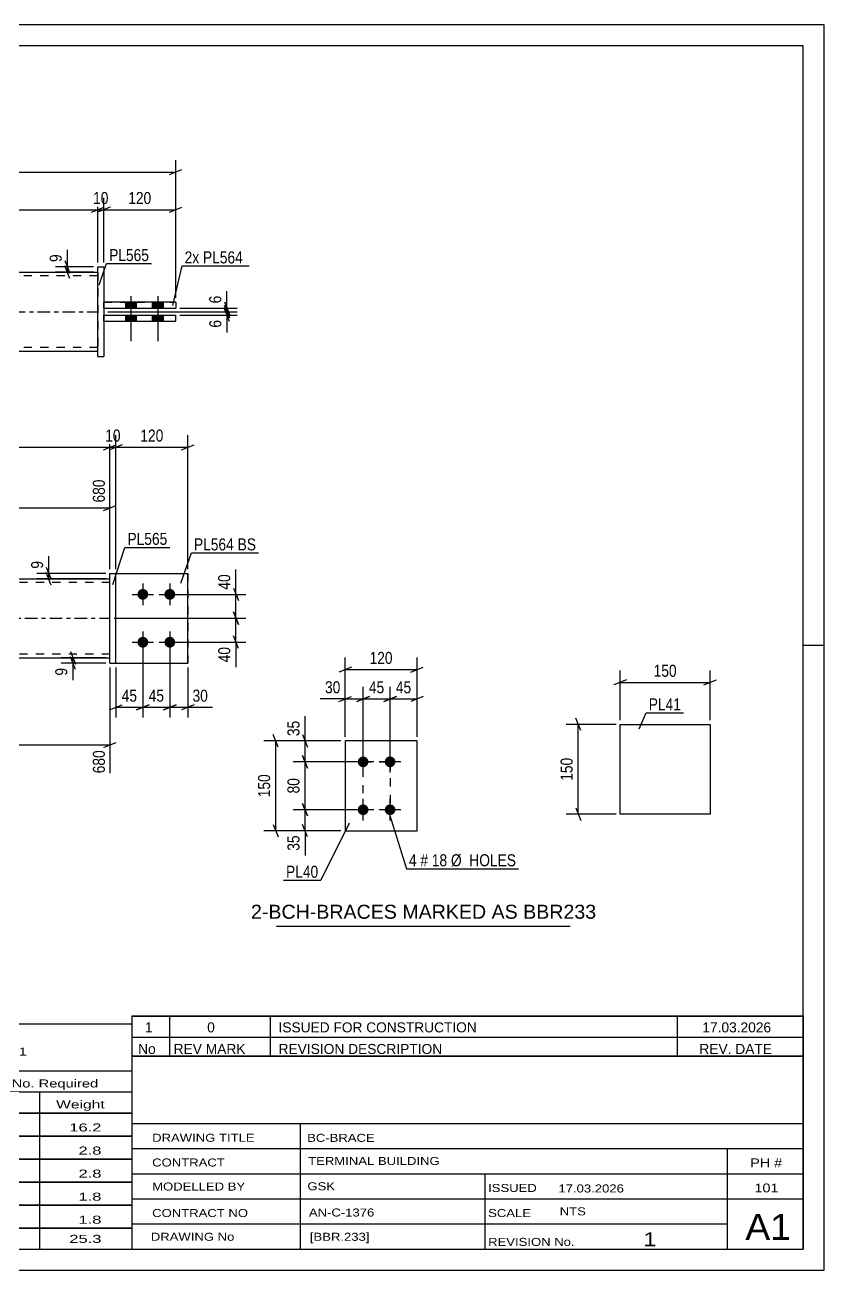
# Model space of a CAD drawing. Header units: millimetres. Extents: x 0 to 420, y 0 to 297.
# Drawn here: x 229.6 to 420, y 0 to 297 of the extents above; entities that cross this region are included whole.
import ezdxf

# ---------------------------------------------------------------- set-up
doc = ezdxf.new("R2010")
doc.units = ezdxf.units.MM
doc.linetypes.add('DXK_LINE_DOT2', pattern=[3.9198, 1.9599, -1.9599])
doc.linetypes.add('DXK_LINE_DOT3', pattern=[5.9187, 2.979, -0.9799, 0.9799, -0.9799])
doc.styles.add('Arial', font='ARIAL.TTF', dxfattribs={"height": 0.2})
doc.styles.add('Arial Narrow', font='ARIALN.TTF', dxfattribs={"height": 0.2})

# ---------------------------------------------------------------- blocks, each defined once
blk = doc.blocks.new('Unknown-585637184-1129')
at = {"color": 5, "linetype": 'Continuous'}
for p, q in [((420, 297), (0, 297)), ((420, 0), (420, 297)), ((415, 292), (5, 292)), ((415, 5), (415, 292)), ((420, 149), (415, 149)), ((5, 5), (415, 5)), ((0, 0), (420, 0))]:
    blk.add_line(p, q, dxfattribs=at)
blk = doc.blocks.new('Bolt-585637184-3512 - 3510')
at = {"linetype": 'Continuous'}
for points in [[(310.15, 119.95, -1), (310.15, 122.52, -1)], [(316.57, 119.95, -1), (316.57, 122.52, -1)], [(310.15, 108.52, -1), (310.15, 111.09, -1)], [(316.57, 108.52, -1), (316.57, 111.09, -1)]]:
    blk.add_hatch(color=1, dxfattribs=at).paths.add_polyline_path(points)
at = {"color": 1, "linetype": 'Continuous'}
for p, q in [((310.15, 118.66), (310.15, 123.81)), ((316.57, 118.66), (316.57, 123.81)), ((312.72, 121.23), (307.57, 121.23)), ((319.15, 121.23), (314, 121.23)), ((310.15, 107.23), (310.15, 112.38)), ((316.57, 107.23), (316.57, 112.38)), ((312.72, 109.81), (307.57, 109.81)), ((319.15, 109.81), (314, 109.81))]:
    blk.add_line(p, q, dxfattribs=at)
blk = doc.blocks.new('Part-585637184-3511 - 3510')
at = {"color": 2, "linetype": 'Continuous'}
for p, q in [((323, 126.23), (305.86, 126.23)), ((305.86, 126.23), (305.86, 104.81)), ((323, 104.81), (323, 126.23)), ((305.86, 104.81), (323, 104.81))]:
    blk.add_line(p, q, dxfattribs=at)
blk = doc.blocks.new('Bolt-585637184-1836 - 1822')
at = {"linetype": 'Continuous'}
for points in [[(257.67, 162.47), (257.93, 162.44), (258.19, 162.35), (258.42, 162.22), (258.62, 162.04), (258.78, 161.82), (258.89, 161.58), (258.94, 161.31), (258.94, 161.05), (258.89, 160.78), (258.78, 160.54), (258.62, 160.32), (258.42, 160.14), (258.19, 160), (257.93, 159.92), (257.67, 159.89), (257.4, 159.92), (257.14, 160), (256.91, 160.14), (256.71, 160.32), (256.55, 160.54), (256.44, 160.78), (256.39, 161.05), (256.39, 161.31), (256.44, 161.58), (256.55, 161.82), (256.71, 162.04), (256.91, 162.22), (257.14, 162.35), (257.4, 162.44)], [(264.09, 162.47), (264.36, 162.44), (264.62, 162.35), (264.85, 162.22), (265.05, 162.04), (265.21, 161.82), (265.32, 161.58), (265.37, 161.31), (265.37, 161.05), (265.32, 160.78), (265.21, 160.54), (265.05, 160.32), (264.85, 160.14), (264.62, 160), (264.36, 159.92), (264.09, 159.89), (263.83, 159.92), (263.57, 160), (263.34, 160.14), (263.14, 160.32), (262.98, 160.54), (262.87, 160.78), (262.82, 161.05), (262.82, 161.31), (262.87, 161.58), (262.98, 161.82), (263.14, 162.04), (263.34, 162.22), (263.57, 162.35), (263.83, 162.44)], [(257.67, 151.04), (257.93, 151.01), (258.19, 150.93), (258.42, 150.79), (258.62, 150.61), (258.78, 150.39), (258.89, 150.15), (258.94, 149.89), (258.94, 149.62), (258.89, 149.35), (258.78, 149.11), (258.62, 148.89), (258.42, 148.71), (258.19, 148.58), (257.93, 148.49), (257.67, 148.47), (257.4, 148.49), (257.14, 148.58), (256.91, 148.71), (256.71, 148.89), (256.55, 149.11), (256.44, 149.35), (256.39, 149.62), (256.39, 149.89), (256.44, 150.15), (256.55, 150.39), (256.71, 150.61), (256.91, 150.79), (257.14, 150.93), (257.4, 151.01)], [(264.09, 151.04), (264.36, 151.01), (264.62, 150.93), (264.85, 150.79), (265.05, 150.61), (265.21, 150.39), (265.32, 150.15), (265.37, 149.89), (265.37, 149.62), (265.32, 149.35), (265.21, 149.11), (265.05, 148.89), (264.85, 148.71), (264.62, 148.58), (264.36, 148.49), (264.09, 148.47), (263.83, 148.49), (263.57, 148.58), (263.34, 148.71), (263.14, 148.89), (262.98, 149.11), (262.87, 149.35), (262.82, 149.62), (262.82, 149.89), (262.87, 150.15), (262.98, 150.39), (263.14, 150.61), (263.34, 150.79), (263.57, 150.93), (263.83, 151.01)]]:
    blk.add_hatch(color=1, dxfattribs=at).paths.add_polyline_path(points)
at = {"color": 1, "linetype": 'Continuous'}
for p, q in [((257.67, 163.75), (257.67, 158.61)), ((264.09, 163.75), (264.09, 158.61)), ((255.09, 161.18), (260.24, 161.18)), ((261.52, 161.18), (266.67, 161.18)), ((257.67, 152.32), (257.67, 147.18)), ((264.09, 152.32), (264.09, 147.18)), ((255.09, 149.75), (260.24, 149.75)), ((261.52, 149.75), (266.67, 149.75))]:
    blk.add_line(p, q, dxfattribs=at)
blk = doc.blocks.new('Part-585637184-1828 - 1822')
at = {"linetype": 'Continuous'}
blk.add_hatch(color=2, dxfattribs=at).paths.add_polyline_path([(225.51, 146.04), (224.71, 147.44), (226.31, 147.44)])
at = {"color": 2, "linetype": 'Continuous'}
for p, q in [((152.62, 164.89), (249.81, 164.89)), ((152.62, 146.04), (249.81, 146.04)), ((225.51, 146.04), (224.71, 147.44)), ((224.71, 147.44), (226.31, 147.44)), ((226.31, 147.44), (225.51, 146.04))]:
    blk.add_line(p, q, dxfattribs=at)
at = {"color": 7, "linetype": 'DXK_LINE_DOT2'}
for p, q in [((152.62, 146.04), (152.62, 164.89)), ((249.81, 164.04), (152.62, 164.04)), ((249.81, 146.04), (249.81, 164.89)), ((249.81, 146.89), (152.62, 146.89))]:
    blk.add_line(p, q, dxfattribs=at)
at = {"color": 7, "linetype": 'DXK_LINE_DOT3'}
blk.add_line((152.62, 155.47), (249.81, 155.47), dxfattribs=at)
at = {"color": 2, "linetype": 'Continuous'}
blk.add_circle((225.51, 146.94), 1, dxfattribs=at)
blk = doc.blocks.new('Part-585637184-1833 - 1822')
at = {"color": 2, "linetype": 'Continuous'}
for p, q in [((251.24, 166.18), (268.38, 166.18)), ((268.38, 166.18), (268.38, 166.18)), ((268.38, 144.75), (268.38, 166.18)), ((251.24, 144.75), (268.38, 144.75))]:
    blk.add_line(p, q, dxfattribs=at)
at = {"color": 7, "linetype": 'DXK_LINE_DOT2'}
for p, q in [((251.24, 166.18), (268.38, 166.18)), ((251.24, 144.75), (251.24, 166.18)), ((268.38, 166.18), (268.38, 166.18)), ((251.24, 144.75), (251.24, 144.75)), ((251.24, 144.75), (268.38, 144.75))]:
    blk.add_line(p, q, dxfattribs=at)
blk = doc.blocks.new('Part-585637184-1856 - 1822')
at = {"color": 2, "linetype": 'Continuous'}
for p, q in [((249.81, 166.18), (251.24, 166.18)), ((249.81, 144.75), (249.81, 166.18)), ((251.24, 144.75), (251.24, 166.18)), ((249.81, 144.75), (249.81, 144.75)), ((249.81, 144.75), (251.24, 144.75))]:
    blk.add_line(p, q, dxfattribs=at)
at = {"color": 7, "linetype": 'DXK_LINE_DOT2'}
for p, q in [((249.81, 166.18), (251.24, 166.18)), ((249.81, 144.75), (251.24, 144.75))]:
    blk.add_line(p, q, dxfattribs=at)
blk = doc.blocks.new('Part-585637184-1862 - 1822')
at = {"color": 7, "linetype": 'DXK_LINE_DOT2'}
for p, q in [((251.24, 166.18), (268.38, 166.18)), ((251.24, 144.75), (251.24, 166.18)), ((251.24, 166.18), (268.38, 166.18)), ((268.38, 166.18), (268.38, 166.18)), ((268.38, 166.18), (268.38, 144.75)), ((251.24, 144.75), (251.24, 144.75)), ((251.24, 144.75), (268.38, 144.75)), ((251.24, 144.75), (268.38, 144.75))]:
    blk.add_line(p, q, dxfattribs=at)
blk = doc.blocks.new('Part-585637184-2197 - 2166')
at = {"color": 2, "linetype": 'Continuous'}
for p, q in [((265.49, 230.88), (248.35, 230.88)), ((248.35, 229.46), (248.35, 230.88)), ((248.35, 229.46), (248.35, 229.46)), ((248.35, 229.46), (265.49, 229.46)), ((265.49, 230.88), (265.49, 229.46))]:
    blk.add_line(p, q, dxfattribs=at)
at = {"color": 7, "linetype": 'DXK_LINE_DOT2'}
for p, q in [((248.35, 230.88), (248.35, 230.88)), ((248.35, 230.88), (265.49, 230.88)), ((248.35, 229.46), (265.49, 229.46)), ((265.49, 230.88), (265.49, 230.88))]:
    blk.add_line(p, q, dxfattribs=at)
blk = doc.blocks.new('Part-585637184-2177 - 2166')
at = {"color": 2, "linetype": 'Continuous'}
for p, q in [((246.92, 239.31), (246.92, 239.31)), ((246.92, 217.88), (246.92, 239.31)), ((246.92, 239.31), (248.35, 239.31)), ((248.35, 239.31), (248.35, 239.31)), ((248.35, 239.31), (248.35, 217.88)), ((246.92, 217.88), (248.35, 217.88)), ((246.92, 217.88), (246.92, 217.88)), ((248.35, 217.88), (248.35, 217.88))]:
    blk.add_line(p, q, dxfattribs=at)
at = {"color": 7, "linetype": 'DXK_LINE_DOT2'}
for p, q in [((246.92, 239.31), (246.92, 239.31)), ((246.92, 239.31), (248.35, 239.31)), ((246.92, 217.88), (248.35, 217.88))]:
    blk.add_line(p, q, dxfattribs=at)
blk = doc.blocks.new('Part-585637184-2187 - 2166')
at = {"linetype": 'Continuous'}
blk.add_hatch(color=2, dxfattribs=at).paths.add_polyline_path([(222.62, 228.6), (221.82, 230), (223.42, 230)])
at = {"color": 2, "linetype": 'Continuous'}
for p, q in [((149.73, 238.03), (246.92, 238.03)), ((222.62, 228.6), (221.82, 230)), ((221.82, 230), (223.42, 230)), ((223.42, 230), (222.62, 228.6)), ((149.73, 219.17), (246.92, 219.17))]:
    blk.add_line(p, q, dxfattribs=at)
at = {"color": 7, "linetype": 'DXK_LINE_DOT2'}
for p, q in [((149.73, 219.17), (149.73, 238.03)), ((246.92, 238.03), (246.92, 219.17)), ((246.92, 237.17), (149.73, 237.17)), ((246.92, 220.03), (149.73, 220.03))]:
    blk.add_line(p, q, dxfattribs=at)
at = {"color": 7, "linetype": 'DXK_LINE_DOT3'}
blk.add_line((149.73, 228.6), (246.92, 228.6), dxfattribs=at)
at = {"color": 2, "linetype": 'Continuous'}
blk.add_circle((222.62, 229.5), 1, dxfattribs=at)
blk = doc.blocks.new('Part-585637184-2192 - 2166')
at = {"color": 2, "linetype": 'Continuous'}
for p, q in [((248.35, 227.74), (265.49, 227.74)), ((248.35, 226.31), (248.35, 227.74)), ((248.35, 226.31), (248.35, 226.31)), ((248.35, 226.31), (265.49, 226.31)), ((265.49, 226.31), (265.49, 227.74))]:
    blk.add_line(p, q, dxfattribs=at)
at = {"color": 7, "linetype": 'DXK_LINE_DOT2'}
for p, q in [((248.35, 227.74), (265.49, 227.74)), ((248.35, 226.31), (265.49, 226.31))]:
    blk.add_line(p, q, dxfattribs=at)
blk = doc.blocks.new('Bolt-585637184-2209 - 2166')
at = {"linetype": 'Continuous'}
for points in [[(256.07, 230.88), (253.49, 230.88), (253.49, 229.46), (256.07, 229.46)], [(256.07, 230.88), (253.49, 230.88), (253.49, 229.46), (256.07, 229.46)], [(262.49, 230.88), (259.92, 230.88), (259.92, 229.46), (262.49, 229.46)], [(262.49, 230.88), (259.92, 230.88), (259.92, 229.46), (262.49, 229.46)], [(256.07, 227.74), (253.49, 227.74), (253.49, 226.31), (256.07, 226.31)], [(256.07, 227.74), (253.49, 227.74), (253.49, 226.31), (256.07, 226.31)], [(262.49, 227.74), (259.92, 227.74), (259.92, 226.31), (262.49, 226.31)], [(262.49, 227.74), (259.92, 227.74), (259.92, 226.31), (262.49, 226.31)]]:
    blk.add_hatch(color=1, dxfattribs=at).paths.add_polyline_path(points)
at = {"color": 1, "linetype": 'Continuous'}
for p, q in [((254.78, 232.31), (254.78, 221.6)), ((254.78, 232.31), (254.78, 221.6)), ((261.21, 232.31), (261.21, 221.6)), ((261.21, 232.31), (261.21, 221.6)), ((253.49, 230.88), (253.49, 229.46)), ((253.49, 230.88), (253.49, 229.46)), ((256.07, 230.88), (256.07, 229.46)), ((256.07, 230.88), (256.07, 229.46)), ((259.92, 230.88), (259.92, 229.46)), ((259.92, 230.88), (259.92, 229.46)), ((262.49, 230.88), (262.49, 229.46)), ((262.49, 230.88), (262.49, 229.46)), ((253.49, 227.74), (253.49, 226.31)), ((253.49, 227.74), (253.49, 226.31)), ((256.07, 227.74), (256.07, 226.31)), ((256.07, 227.74), (256.07, 226.31)), ((259.92, 227.74), (259.92, 226.31)), ((259.92, 227.74), (259.92, 226.31)), ((262.49, 227.74), (262.49, 226.31)), ((262.49, 227.74), (262.49, 226.31))]:
    blk.add_line(p, q, dxfattribs=at)
blk = doc.blocks.new('Part-585637184-3520 - 3519')
at = {"color": 2, "linetype": 'Continuous'}
for p, q in [((371.42, 130.17), (392.85, 130.17)), ((371.42, 108.74), (371.42, 130.17)), ((392.85, 130.17), (392.85, 108.74)), ((392.85, 108.74), (371.42, 108.74))]:
    blk.add_line(p, q, dxfattribs=at)
blk = doc.blocks.new('Rectangle-585637184-3679 - 3510')
at = {"color": 1, "linetype": 'DXK_LINE_DOT2'}
blk.add_lwpolyline([(310.15, 121.23), (316.57, 121.23), (316.57, 109.81), (310.15, 109.81), (310.15, 121.23)], close=True, dxfattribs=at)
blk = doc.blocks.new('StraightDimension-585637184-3528 - 3510')
at = {"color": 7, "linetype": 'Continuous'}
for p, q in [((295.73, 122.73), (296.93, 119.73)), ((309.15, 121.23), (293.48, 121.23)), ((296.33, 109.81), (296.33, 121.23)), ((296.93, 108.31), (295.73, 111.31)), ((309.15, 109.81), (293.48, 109.81))]:
    blk.add_line(p, q, dxfattribs=at)
at = {"color": 0}
blk.add_wipeout([(295.58, 117.95), (291.38, 117.95), (291.38, 113.09), (295.58, 113.09)], dxfattribs=at)
at = {"color": 3, "style": 'Arial Narrow'}
blk.add_text('80', height=2.863, rotation=90.0002, dxfattribs=at).set_placement((294.98, 113.69))
blk = doc.blocks.new('StraightDimension-585637184-3527 - 3510')
at = {"color": 7, "linetype": 'Continuous'}
for p, q in [((295.73, 127.73), (296.93, 124.73)), ((304.86, 126.23), (293.48, 126.23)), ((296.33, 121.23), (296.33, 126.23)), ((296.93, 119.73), (295.73, 122.73)), ((309.15, 121.23), (293.48, 121.23))]:
    blk.add_line(p, q, dxfattribs=at)
at = {"color": 0}
blk.add_wipeout([(295.58, 131.62), (291.38, 131.62), (291.38, 126.76), (295.58, 126.76)], dxfattribs=at)
at = {"color": 7, "linetype": 'Continuous'}
blk.add_line((296.33, 126.23), (296.33, 132.14), dxfattribs=at)
blk.add_line((296.33, 126.23), (296.33, 132.14), dxfattribs=at)
at = {"color": 3, "style": 'Arial Narrow'}
blk.add_text('35', height=2.863, rotation=90.0002, dxfattribs=at).set_placement((294.98, 127.36))
blk = doc.blocks.new('StraightDimension-585637184-3529 - 3510')
at = {"color": 7, "linetype": 'Continuous'}
for p, q in [((295.73, 111.31), (296.93, 108.31)), ((309.15, 109.81), (293.48, 109.81)), ((296.33, 104.81), (296.33, 109.81)), ((304.86, 104.81), (293.48, 104.81)), ((296.93, 103.31), (295.73, 106.31))]:
    blk.add_line(p, q, dxfattribs=at)
at = {"color": 0}
blk.add_wipeout([(295.58, 104.28), (291.38, 104.28), (291.38, 99.42), (295.58, 99.42)], dxfattribs=at)
at = {"color": 7, "linetype": 'Continuous'}
blk.add_line((296.33, 104.81), (296.33, 98.9), dxfattribs=at)
blk.add_line((296.33, 104.81), (296.33, 98.9), dxfattribs=at)
at = {"color": 3, "style": 'Arial Narrow'}
blk.add_text('35', height=2.863, rotation=90.0002, dxfattribs=at).set_placement((294.98, 100.02))
blk = doc.blocks.new('StraightDimension-585637184-3539 - 3510')
at = {"color": 7, "linetype": 'Continuous'}
for p, q in [((289.93, 124.73), (288.73, 127.73)), ((304.86, 126.23), (286.48, 126.23)), ((289.33, 104.81), (289.33, 126.23)), ((304.86, 104.81), (286.48, 104.81)), ((288.73, 106.31), (289.93, 103.31))]:
    blk.add_line(p, q, dxfattribs=at)
at = {"color": 0}
blk.add_wipeout([(288.58, 118.86), (284.38, 118.86), (284.38, 112.18), (288.58, 112.18)], dxfattribs=at)
at = {"color": 3, "style": 'Arial Narrow'}
blk.add_text('150', height=2.863, rotation=90.0002, dxfattribs=at).set_placement((287.98, 112.78))
blk = doc.blocks.new('StraightDimension-585637184-3543 - 3510')
at = {"color": 7, "linetype": 'Continuous'}
for p, q in [((315.07, 135.63), (318.07, 136.83)), ((316.57, 122.23), (316.57, 139.08)), ((324.5, 136.83), (321.5, 135.63)), ((323, 127.23), (323, 139.08)), ((316.57, 136.23), (323, 136.23))]:
    blk.add_line(p, q, dxfattribs=at)
at = {"color": 0}
blk.add_wipeout([(322.22, 136.98), (322.22, 141.18), (317.36, 141.18), (317.36, 136.98)], dxfattribs=at)
at = {"color": 3, "style": 'Arial Narrow'}
blk.add_text('45', height=2.863, dxfattribs=at).set_placement((317.96, 137.58))
blk = doc.blocks.new('StraightDimension-585637184-3544 - 3510')
at = {"color": 7, "linetype": 'Continuous'}
for p, q in [((308.65, 135.63), (311.65, 136.83)), ((310.15, 122.23), (310.15, 139.08)), ((318.07, 136.83), (315.07, 135.63)), ((316.57, 122.23), (316.57, 139.08)), ((310.15, 136.23), (316.57, 136.23))]:
    blk.add_line(p, q, dxfattribs=at)
at = {"color": 0}
blk.add_wipeout([(315.79, 136.98), (315.79, 141.18), (310.93, 141.18), (310.93, 136.98)], dxfattribs=at)
at = {"color": 3, "style": 'Arial Narrow'}
blk.add_text('45', height=2.863, dxfattribs=at).set_placement((311.53, 137.58))
blk = doc.blocks.new('StraightDimension-585637184-3545 - 3510')
at = {"color": 7, "linetype": 'Continuous'}
for p, q in [((304.36, 135.63), (307.36, 136.83)), ((305.86, 127.23), (305.86, 139.08)), ((311.65, 136.83), (308.65, 135.63)), ((310.15, 122.23), (310.15, 139.08)), ((305.86, 136.23), (310.15, 136.23))]:
    blk.add_line(p, q, dxfattribs=at)
at = {"color": 0}
blk.add_wipeout([(305.34, 136.98), (305.34, 141.18), (300.48, 141.18), (300.48, 136.98)], dxfattribs=at)
at = {"color": 7, "linetype": 'Continuous'}
blk.add_line((305.86, 136.23), (299.95, 136.23), dxfattribs=at)
blk.add_line((305.86, 136.23), (299.95, 136.23), dxfattribs=at)
at = {"color": 3, "style": 'Arial Narrow'}
blk.add_text('30', height=2.863, dxfattribs=at).set_placement((301.08, 137.58))
blk = doc.blocks.new('StraightDimension-585637184-3555 - 3510')
at = {"color": 7, "linetype": 'Continuous'}
for p, q in [((305.86, 127.23), (305.86, 146.08)), ((323, 127.23), (323, 146.08)), ((307.36, 143.83), (304.36, 142.63)), ((305.86, 143.23), (323, 143.23)), ((321.5, 142.63), (324.5, 143.83))]:
    blk.add_line(p, q, dxfattribs=at)
at = {"color": 0}
blk.add_wipeout([(317.77, 143.98), (317.77, 148.18), (311.09, 148.18), (311.09, 143.98)], dxfattribs=at)
at = {"color": 3, "style": 'Arial Narrow'}
blk.add_text('120', height=2.863, dxfattribs=at).set_placement((311.69, 144.58))
blk = doc.blocks.new('StraightDimension-585637184-2478 - 1822')
at = {"color": 7, "linetype": 'Continuous'}
for p, q in [((249.81, 167.18), (249.81, 188.57)), ((152.62, 165.89), (152.62, 184.91)), ((154.12, 182.38), (151.12, 181.18)), ((152.62, 181.78), (249.81, 181.78)), ((248.31, 181.18), (251.31, 182.38))]:
    blk.add_line(p, q, dxfattribs=at)
at = {"color": 0, "linetype": 'Continuous'}
for points in [[(249.21, 189.17), (245.01, 189.17), (245.01, 182.48), (249.21, 182.48)], [(152.02, 185.51), (147.82, 185.51), (147.82, 182.48), (152.02, 182.48)]]:
    blk.add_wipeout(points, dxfattribs=at)
at = {"color": 0}
blk.add_wipeout([(204.55, 182.53), (204.55, 186.73), (197.87, 186.73), (197.87, 182.53)], dxfattribs=at)
at = {"color": 3, "linetype": 'Continuous', "style": 'Arial Narrow'}
for s, height, p in [('680', 2.863, (248.61, 183.08)), ('0', 2.86, (151.42, 183.08))]:
    blk.add_text(s, height=height, rotation=90.0002, dxfattribs=at).set_placement(p)
at = {"color": 3, "style": 'Arial Narrow'}
blk.add_text('680', height=2.863, dxfattribs=at).set_placement((198.47, 183.13))
blk = doc.blocks.new('StraightDimension-585637184-2057 - 1822')
at = {"color": 7, "linetype": 'Continuous'}
for p, q in [((234.64, 167.68), (235.84, 164.68)), ((235.84, 163.39), (234.64, 166.39)), ((248.81, 166.18), (232.39, 166.18)), ((248.81, 164.89), (232.39, 164.89)), ((235.24, 164.89), (235.24, 166.18))]:
    blk.add_line(p, q, dxfattribs=at)
at = {"color": 0}
blk.add_wipeout([(234.49, 169.73), (230.29, 169.73), (230.29, 166.7), (234.49, 166.7)], dxfattribs=at)
at = {"color": 7, "linetype": 'Continuous'}
blk.add_line((235.24, 166.18), (235.24, 170.26), dxfattribs=at)
blk.add_line((235.24, 166.18), (235.24, 170.26), dxfattribs=at)
at = {"color": 3, "style": 'Arial Narrow'}
blk.add_text('9', height=2.86, rotation=90.0002, dxfattribs=at).set_placement((233.89, 167.3))
blk = doc.blocks.new('StraightDimension-585637184-2028 - 1822')
at = {"color": 7, "linetype": 'Continuous'}
for p, q in [((250.81, 155.47), (282.24, 155.47)), ((279.24, 156.97), (280.44, 153.97)), ((279.84, 149.75), (279.84, 155.47)), ((265.09, 149.75), (282.24, 149.75)), ((280.44, 148.25), (279.24, 151.25))]:
    blk.add_line(p, q, dxfattribs=at)
at = {"color": 0}
blk.add_wipeout([(279.09, 149.23), (274.89, 149.23), (274.89, 144.37), (279.09, 144.37)], dxfattribs=at)
at = {"color": 7, "linetype": 'Continuous'}
blk.add_line((279.84, 149.75), (279.84, 143.84), dxfattribs=at)
blk.add_line((279.84, 149.75), (279.84, 143.84), dxfattribs=at)
at = {"color": 3, "style": 'Arial Narrow'}
blk.add_text('40', height=2.863, rotation=90.0002, dxfattribs=at).set_placement((278.49, 144.97))
blk = doc.blocks.new('StraightDimension-585637184-1974 - 1822')
at = {"color": 7, "linetype": 'Continuous'}
for p, q in [((248.81, 146.04), (238.16, 146.04)), ((240.41, 147.54), (241.61, 144.54)), ((241.61, 143.25), (240.41, 146.25)), ((241.01, 144.75), (241.01, 146.04)), ((248.81, 144.75), (238.16, 144.75))]:
    blk.add_line(p, q, dxfattribs=at)
at = {"color": 0}
blk.add_wipeout([(240.26, 144.23), (236.06, 144.23), (236.06, 141.2), (240.26, 141.2)], dxfattribs=at)
at = {"color": 7, "linetype": 'Continuous'}
blk.add_line((241.01, 144.75), (241.01, 140.67), dxfattribs=at)
blk.add_line((241.01, 144.75), (241.01, 140.67), dxfattribs=at)
at = {"color": 3, "style": 'Arial Narrow'}
blk.add_text('9', height=2.86, rotation=90.0002, dxfattribs=at).set_placement((239.66, 141.8))
blk = doc.blocks.new('StraightDimension-585637184-2006 - 1822')
at = {"color": 7, "linetype": 'Continuous'}
for p, q in [((257.67, 148.75), (257.67, 131.83)), ((251.24, 143.75), (251.24, 131.83)), ((249.74, 133.63), (252.74, 134.83)), ((251.24, 134.23), (257.67, 134.23)), ((259.17, 134.83), (256.17, 133.63))]:
    blk.add_line(p, q, dxfattribs=at)
at = {"color": 0}
blk.add_wipeout([(256.88, 134.98), (256.88, 139.18), (252.02, 139.18), (252.02, 134.98)], dxfattribs=at)
at = {"color": 3, "style": 'Arial Narrow'}
blk.add_text('45', height=2.863, dxfattribs=at).set_placement((252.62, 135.58))
blk = doc.blocks.new('StraightDimension-585637184-1983 - 1822')
at = {"color": 7, "linetype": 'Continuous'}
for p, q in [((264.09, 148.75), (264.09, 131.83)), ((268.38, 143.75), (268.38, 131.83)), ((262.59, 133.63), (265.59, 134.83)), ((264.09, 134.23), (268.38, 134.23)), ((269.88, 134.83), (266.88, 133.63))]:
    blk.add_line(p, q, dxfattribs=at)
at = {"color": 0}
blk.add_wipeout([(273.76, 134.98), (273.76, 139.18), (268.9, 139.18), (268.9, 134.98)], dxfattribs=at)
at = {"color": 7, "linetype": 'Continuous'}
blk.add_line((268.38, 134.23), (274.29, 134.23), dxfattribs=at)
blk.add_line((268.38, 134.23), (274.29, 134.23), dxfattribs=at)
at = {"color": 3, "style": 'Arial Narrow'}
blk.add_text('30', height=2.863, dxfattribs=at).set_placement((269.5, 135.58))
blk = doc.blocks.new('StraightDimension-585637184-1996 - 1822')
at = {"color": 7, "linetype": 'Continuous'}
for p, q in [((257.67, 148.75), (257.67, 131.83)), ((264.09, 148.75), (264.09, 131.83)), ((256.17, 133.63), (259.17, 134.83)), ((257.67, 134.23), (264.09, 134.23)), ((265.59, 134.83), (262.59, 133.63))]:
    blk.add_line(p, q, dxfattribs=at)
at = {"color": 0}
blk.add_wipeout([(263.31, 134.98), (263.31, 139.18), (258.45, 139.18), (258.45, 134.98)], dxfattribs=at)
at = {"color": 3, "style": 'Arial Narrow'}
blk.add_text('45', height=2.863, dxfattribs=at).set_placement((259.05, 135.58))
blk = doc.blocks.new('StraightDimension-585637184-2041 - 1822')
at = {"color": 7, "linetype": 'Continuous'}
for p, q in [((265.09, 161.18), (282.24, 161.18)), ((279.24, 162.68), (280.44, 159.68)), ((279.84, 155.47), (279.84, 161.18)), ((250.81, 155.47), (282.24, 155.47)), ((280.44, 153.97), (279.24, 156.97))]:
    blk.add_line(p, q, dxfattribs=at)
at = {"color": 0}
blk.add_wipeout([(279.09, 166.56), (274.89, 166.56), (274.89, 161.7), (279.09, 161.7)], dxfattribs=at)
at = {"color": 7, "linetype": 'Continuous'}
blk.add_line((279.84, 161.18), (279.84, 167.09), dxfattribs=at)
blk.add_line((279.84, 161.18), (279.84, 167.09), dxfattribs=at)
at = {"color": 3, "style": 'Arial Narrow'}
blk.add_text('40', height=2.863, rotation=90.0002, dxfattribs=at).set_placement((278.49, 162.3))
blk = doc.blocks.new('StraightDimension-585637184-2103 - 1822')
at = {"color": 7, "linetype": 'Continuous'}
for p, q in [((152.62, 167.18), (152.62, 199.12)), ((249.81, 167.18), (249.81, 199.12)), ((154.12, 196.87), (151.12, 195.67)), ((152.62, 196.27), (249.81, 196.27)), ((248.31, 195.67), (251.31, 196.87))]:
    blk.add_line(p, q, dxfattribs=at)
at = {"color": 0}
blk.add_wipeout([(204.55, 197.02), (204.55, 201.22), (197.87, 201.22), (197.87, 197.02)], dxfattribs=at)
at = {"color": 3, "style": 'Arial Narrow'}
blk.add_text('680', height=2.863, dxfattribs=at).set_placement((198.47, 197.62))
blk = doc.blocks.new('StraightDimension-585637184-2112 - 1822')
at = {"color": 7, "linetype": 'Continuous'}
for p, q in [((249.81, 167.18), (249.81, 199.12)), ((251.24, 167.18), (251.24, 199.12)), ((248.31, 195.67), (251.31, 196.87)), ((252.74, 196.87), (249.74, 195.67)), ((249.81, 196.27), (251.24, 196.27))]:
    blk.add_line(p, q, dxfattribs=at)
at = {"color": 0}
blk.add_wipeout([(252.95, 197.02), (252.95, 201.22), (248.09, 201.22), (248.09, 197.02)], dxfattribs=at)
at = {"color": 3, "style": 'Arial Narrow'}
blk.add_text('10', height=2.863, dxfattribs=at).set_placement((248.69, 197.62))
blk = doc.blocks.new('StraightDimension-585637184-2129 - 1822')
at = {"color": 7, "linetype": 'Continuous'}
for p, q in [((251.24, 167.18), (251.24, 199.12)), ((268.38, 167.18), (268.38, 199.12)), ((252.74, 196.87), (249.74, 195.67)), ((251.24, 196.27), (268.38, 196.27)), ((266.88, 195.67), (269.88, 196.87))]:
    blk.add_line(p, q, dxfattribs=at)
at = {"color": 0}
blk.add_wipeout([(263.15, 197.02), (263.15, 201.22), (256.47, 201.22), (256.47, 197.02)], dxfattribs=at)
at = {"color": 3, "style": 'Arial Narrow'}
blk.add_text('120', height=2.863, dxfattribs=at).set_placement((257.07, 197.62))
blk = doc.blocks.new('StraightDimension-585637184-2539 - 1822')
at = {"color": 7, "linetype": 'Continuous'}
for p, q in [((152.62, 143.75), (152.62, 122.15)), ((249.81, 143.75), (249.81, 118.5)), ((154.12, 125.88), (151.12, 124.68)), ((152.62, 125.28), (249.81, 125.28)), ((248.31, 124.68), (251.31, 125.88))]:
    blk.add_line(p, q, dxfattribs=at)
at = {"color": 0}
blk.add_wipeout([(204.55, 126.03), (204.55, 130.23), (197.87, 130.23), (197.87, 126.03)], dxfattribs=at)
at = {"color": 0, "linetype": 'Continuous'}
for points in [[(152.02, 124.58), (147.82, 124.58), (147.82, 121.55), (152.02, 121.55)], [(249.21, 124.58), (245.01, 124.58), (245.01, 117.9), (249.21, 117.9)]]:
    blk.add_wipeout(points, dxfattribs=at)
at = {"color": 3, "style": 'Arial Narrow'}
blk.add_text('680', height=2.863, dxfattribs=at).set_placement((198.47, 126.63))
at = {"color": 3, "linetype": 'Continuous', "style": 'Arial Narrow'}
for s, height, p in [('0', 2.86, (151.42, 122.15)), ('680', 2.863, (248.61, 118.5))]:
    blk.add_text(s, height=height, rotation=90.0002, dxfattribs=at).set_placement(p)
blk = doc.blocks.new('StraightDimension-585637184-2263 - 2166')
at = {"color": 7, "linetype": 'Continuous'}
for p, q in [((131.16, 231.88), (131.16, 264.73)), ((265.49, 231.88), (265.49, 264.73)), ((132.66, 262.48), (129.66, 261.28)), ((131.16, 261.88), (265.49, 261.88)), ((263.99, 261.28), (266.99, 262.48))]:
    blk.add_line(p, q, dxfattribs=at)
at = {"color": 0}
blk.add_wipeout([(201.67, 262.63), (201.67, 266.83), (194.99, 266.83), (194.99, 262.63)], dxfattribs=at)
at = {"color": 3, "style": 'Arial Narrow'}
blk.add_text('940', height=2.863, dxfattribs=at).set_placement((195.59, 263.23))
blk = doc.blocks.new('StraightDimension-585637184-2345 - 2166')
at = {"color": 7, "linetype": 'Continuous'}
for p, q in [((277.1, 230.1), (278.3, 227.1)), ((278.3, 226.24), (277.1, 229.24)), ((249.35, 228.6), (280.1, 228.6)), ((266.49, 227.74), (280.1, 227.74)), ((277.7, 227.74), (277.7, 228.6))]:
    blk.add_line(p, q, dxfattribs=at)
at = {"color": 0}
blk.add_wipeout([(276.95, 227.22), (272.75, 227.22), (272.75, 224.19), (276.95, 224.19)], dxfattribs=at)
at = {"color": 7, "linetype": 'Continuous'}
blk.add_line((277.7, 227.74), (277.7, 223.66), dxfattribs=at)
blk.add_line((277.7, 227.74), (277.7, 223.66), dxfattribs=at)
at = {"color": 3, "style": 'Arial Narrow'}
blk.add_text('6', height=2.86, rotation=90.0002, dxfattribs=at).set_placement((276.35, 224.79))
blk = doc.blocks.new('StraightDimension-585637184-2294 - 2166')
at = {"color": 7, "linetype": 'Continuous'}
for p, q in [((149.73, 240.31), (149.73, 255.78)), ((246.92, 240.31), (246.92, 255.78)), ((151.23, 253.53), (148.23, 252.33)), ((149.73, 252.93), (246.92, 252.93)), ((245.42, 252.33), (248.42, 253.53))]:
    blk.add_line(p, q, dxfattribs=at)
at = {"color": 0}
blk.add_wipeout([(201.67, 253.68), (201.67, 257.88), (194.99, 257.88), (194.99, 253.68)], dxfattribs=at)
at = {"color": 3, "style": 'Arial Narrow'}
blk.add_text('680', height=2.863, dxfattribs=at).set_placement((195.59, 254.28))
blk = doc.blocks.new('StraightDimension-585637184-2304 - 2166')
at = {"color": 7, "linetype": 'Continuous'}
for p, q in [((246.92, 240.31), (246.92, 255.78)), ((248.35, 240.31), (248.35, 255.78)), ((245.42, 252.33), (248.42, 253.53)), ((249.85, 253.53), (246.85, 252.33)), ((246.92, 252.93), (248.35, 252.93))]:
    blk.add_line(p, q, dxfattribs=at)
at = {"color": 0}
blk.add_wipeout([(250.07, 253.68), (250.07, 257.88), (245.21, 257.88), (245.21, 253.68)], dxfattribs=at)
at = {"color": 3, "style": 'Arial Narrow'}
blk.add_text('10', height=2.863, dxfattribs=at).set_placement((245.81, 254.28))
blk = doc.blocks.new('StraightDimension-585637184-2314 - 2166')
at = {"color": 7, "linetype": 'Continuous'}
for p, q in [((248.35, 240.31), (248.35, 255.78)), ((265.49, 231.88), (265.49, 255.78)), ((249.85, 253.53), (246.85, 252.33)), ((248.35, 252.93), (265.49, 252.93)), ((263.99, 252.33), (266.99, 253.53))]:
    blk.add_line(p, q, dxfattribs=at)
at = {"color": 0}
blk.add_wipeout([(260.26, 253.68), (260.26, 257.88), (253.58, 257.88), (253.58, 253.68)], dxfattribs=at)
at = {"color": 3, "style": 'Arial Narrow'}
blk.add_text('120', height=2.863, dxfattribs=at).set_placement((254.18, 254.28))
blk = doc.blocks.new('StraightDimension-585637184-2325 - 2166')
at = {"color": 7, "linetype": 'Continuous'}
for p, q in [((239.07, 240.81), (240.27, 237.81)), ((245.92, 239.31), (236.82, 239.31)), ((245.92, 238.03), (236.82, 238.03)), ((240.27, 236.53), (239.07, 239.53)), ((239.67, 238.03), (239.67, 239.31))]:
    blk.add_line(p, q, dxfattribs=at)
at = {"color": 0}
blk.add_wipeout([(238.92, 242.87), (234.72, 242.87), (234.72, 239.84), (238.92, 239.84)], dxfattribs=at)
at = {"color": 7, "linetype": 'Continuous'}
blk.add_line((239.67, 239.31), (239.67, 243.39), dxfattribs=at)
blk.add_line((239.67, 239.31), (239.67, 243.39), dxfattribs=at)
at = {"color": 3, "style": 'Arial Narrow'}
blk.add_text('9', height=2.86, rotation=90.0002, dxfattribs=at).set_placement((238.32, 240.44))
blk = doc.blocks.new('StraightDimension-585637184-2336 - 2166')
at = {"color": 7, "linetype": 'Continuous'}
for p, q in [((266.49, 229.46), (280.1, 229.46)), ((277.1, 230.96), (278.3, 227.96)), ((278.3, 227.1), (277.1, 230.1)), ((277.7, 228.6), (277.7, 229.46)), ((249.35, 228.6), (280.1, 228.6))]:
    blk.add_line(p, q, dxfattribs=at)
at = {"color": 0}
blk.add_wipeout([(276.95, 233.01), (272.75, 233.01), (272.75, 229.98), (276.95, 229.98)], dxfattribs=at)
at = {"color": 7, "linetype": 'Continuous'}
blk.add_line((277.7, 229.46), (277.7, 233.53), dxfattribs=at)
blk.add_line((277.7, 229.46), (277.7, 233.53), dxfattribs=at)
at = {"color": 3, "style": 'Arial Narrow'}
blk.add_text('6', height=2.86, rotation=90.0002, dxfattribs=at).set_placement((276.35, 230.58))
blk = doc.blocks.new('StraightDimension-585637184-3559 - 3519')
at = {"color": 7, "linetype": 'Continuous'}
for p, q in [((371.42, 131.17), (371.42, 143.02)), ((392.85, 131.17), (392.85, 143.02)), ((372.92, 140.77), (369.92, 139.57)), ((371.42, 140.17), (392.85, 140.17)), ((391.35, 139.57), (394.35, 140.77))]:
    blk.add_line(p, q, dxfattribs=at)
at = {"color": 0}
blk.add_wipeout([(385.48, 140.92), (385.48, 145.12), (378.79, 145.12), (378.79, 140.92)], dxfattribs=at)
at = {"color": 3, "style": 'Arial Narrow'}
blk.add_text('150', height=2.863, dxfattribs=at).set_placement((379.39, 141.52))
blk = doc.blocks.new('StraightDimension-585637184-3563 - 3519')
at = {"color": 7, "linetype": 'Continuous'}
for p, q in [((362.02, 128.67), (360.82, 131.67)), ((370.42, 130.17), (358.57, 130.17)), ((361.42, 108.74), (361.42, 130.17)), ((360.82, 110.24), (362.02, 107.24)), ((370.42, 108.74), (358.57, 108.74))]:
    blk.add_line(p, q, dxfattribs=at)
at = {"color": 0}
blk.add_wipeout([(360.67, 122.8), (356.47, 122.8), (356.47, 116.11), (360.67, 116.11)], dxfattribs=at)
at = {"color": 3, "style": 'Arial Narrow'}
blk.add_text('150', height=2.863, rotation=90.0002, dxfattribs=at).set_placement((360.07, 116.71))
blk = doc.blocks.new('Unknown-585637184-3770')
at = {"color": 7, "linetype": 'Continuous'}
for p, q in [((255, 51.05), (255, 5)), ((255, 51.05), (415, 51.05)), ((415, 51), (415, 5)), ((255, 35), (415, 35)), ((295.14, 35), (295.14, 5)), ((255, 29), (415, 29)), ((397, 5.05), (397, 29.05)), ((255, 23), (415, 23)), ((339.14, 23), (339.14, 5)), ((255, 17), (415, 17)), ((255, 11), (397, 11)), ((255, 5), (415, 5))]:
    blk.add_line(p, q, dxfattribs=at)
at = {"color": 7, "style": 'Arial Narrow'}
for s, height, width, p in [('DRAWING TITLE', 1.9089, 1.425378, (259.88, 30.61)), ('BC-BRACE', 1.909, 1.425378, (296.81, 30.59)), ('TERMINAL BUILDING', 1.9089, 1.425378, (297.06, 25.07)), ('CONTRACT', 1.909, 1.425378, (259.88, 24.71)), ('MODELLED BY', 1.9089, 1.425378, (259.88, 18.98)), ('GSK', 1.909, 1.425378, (296.88, 19.04)), ('ISSUED', 1.909, 1.425378, (339.94, 18.64)), ('17.03.2026', 1.909, 1.425378, (356.69, 18.52)), ('CONTRACT NO', 1.9089, 1.425378, (259.88, 12.66)), ('AN-C-1376', 1.909, 1.425378, (297.23, 12.78)), ('SCALE', 1.909, 1.425378, (339.94, 12.65)), ('A1', 6.204, 1.25, (401.24, 7.2)), ('DRAWING No', 1.909, 1.425378, (259.56, 7)), ('[BBR.233]', 1.909, 1.425378, (297.46, 6.99)), ('1', 3.34, 1.5, (376.91, 5.68)), ('REVISION No.', 1.9089, 1.425378, (339.94, 5.77))]:
    blk.add_text(s, height=height, dxfattribs=dict(at, width=width)).set_placement(p)
at = {"color": 7, "linetype": 'Continuous', "style": 'Arial Narrow'}
for s, height, width, p in [('PH #', 2.1, 1.42538, (402.4, 24.55)), ('101', 2.1, 1.42538, (403.41, 18.55)), ('NTS', 1.909, 1.425378, (357, 13.05))]:
    blk.add_text(s, height=height, dxfattribs=dict(at, width=width)).set_placement(p)
blk = doc.blocks.new('Unknown-585637184-3771')
at = {"color": 7, "linetype": 'Continuous'}
for p, q in [((255, 60.55), (415, 60.55)), ((415, 60.55), (255, 60.55)), ((255, 60.55), (255, 55.55)), ((264, 60.55), (264, 55.55)), ((288, 60.55), (288, 55.55)), ((385, 60.55), (385, 55.55)), ((415, 60.55), (415, 55.55)), ((255, 55.55), (415, 55.55)), ((255, 55.55), (255, 51.05)), ((255, 55.55), (415, 55.55)), ((264, 55.55), (264, 51.05)), ((288, 55.55), (288, 51.05)), ((385, 55.55), (385, 51.05)), ((415, 55.55), (415, 51.05)), ((415, 51.05), (255, 51.05))]:
    blk.add_line(p, q, dxfattribs=at)
at = {"color": 7, "linetype": 'Continuous', "style": 'Arial Narrow'}
for s, height, width, p in [('1', 2.39, 1.196471, (258.16, 56.7)), ('0', 2.39, 1.196471, (273, 56.7)), ('ISSUED FOR CONSTRUCTION', 2.3861, 1.196471, (290, 56.7)), ('17.03.2026', 2.386, 1.196471, (391, 56.7)), ('No', 2.386, 1.2, (256.54, 51.55)), ('REV MARK', 2.386, 1.2, (265, 51.55)), ('REVISION DESCRIPTION', 2.3861, 1.2, (290, 51.55)), ('REV. DATE', 2.386, 1.2, (390.28, 51.55))]:
    blk.add_text(s, height=height, dxfattribs=dict(at, width=width)).set_placement(p)
blk = doc.blocks.new('Unknown-585637184-3772')
at = {"color": 7, "linetype": 'Continuous'}
for p, q in [((95, 58.75), (255, 58.75)), ((95, 47.5), (95, 58.75)), ((255, 58.75), (255, 47.5)), ((95, 47.5), (255, 47.5)), ((95, 47.5), (95, 42.5)), ((255, 47.5), (255, 42.5)), ((95, 42.5), (255, 42.5)), ((95, 42.5), (95, 37.5)), ((119, 42.5), (119, 37.5)), ((154.5, 42.5), (154.5, 37.5)), ((180.5, 42.5), (180.5, 37.5)), ((193.5, 42.5), (193.5, 37.5)), ((211, 42.5), (211, 37.5)), ((233, 42.5), (233, 37.5)), ((255, 42.5), (255, 37.5)), ((95, 37.5), (255, 37.5)), ((95, 37.45), (95, 32.05)), ((95, 37.45), (255, 37.45)), ((119, 37.5), (119, 32)), ((154.5, 37.5), (154.5, 32)), ((180.5, 37.5), (180.5, 32)), ((193.5, 37.5), (193.5, 32)), ((211, 37.5), (211, 32)), ((233, 37.5), (233, 32)), ((255, 37.45), (255, 32.05)), ((95, 32.05), (255, 32.05)), ((95, 31.95), (95, 26.55)), ((95, 31.95), (255, 31.95)), ((119, 32), (119, 26.5)), ((154.5, 32), (154.5, 26.5)), ((180.5, 32), (180.5, 26.5)), ((193.5, 32), (193.5, 26.5)), ((211, 32), (211, 26.5)), ((233, 32), (233, 26.5)), ((255, 31.95), (255, 26.55)), ((95, 26.55), (255, 26.55)), ((95, 26.45), (95, 21.05)), ((95, 26.45), (255, 26.45)), ((119, 26.5), (119, 21)), ((154.5, 26.5), (154.5, 21)), ((180.5, 26.5), (180.5, 21)), ((193.5, 26.5), (193.5, 21)), ((211, 26.5), (211, 21)), ((233, 26.5), (233, 21)), ((255, 26.45), (255, 21.05)), ((95, 21.05), (255, 21.05)), ((95, 20.95), (95, 15.55)), ((95, 20.95), (255, 20.95)), ((119, 21), (119, 15.5)), ((154.5, 21), (154.5, 15.5)), ((180.5, 21), (180.5, 15.5)), ((193.5, 21), (193.5, 15.5)), ((211, 21), (211, 15.5)), ((233, 21), (233, 15.5)), ((255, 20.95), (255, 15.55)), ((95, 15.55), (255, 15.55)), ((95, 15.45), (95, 10.05)), ((95, 15.45), (255, 15.45)), ((119, 15.5), (119, 10)), ((154.5, 15.5), (154.5, 10)), ((180.5, 15.5), (180.5, 10)), ((193.5, 15.5), (193.5, 10)), ((211, 15.5), (211, 10)), ((233, 15.5), (233, 10)), ((255, 15.45), (255, 10.05)), ((95, 10.05), (255, 10.05)), ((95, 10), (255, 10)), ((95, 10), (95, 5)), ((211, 10), (211, 5)), ((233, 10), (233, 5)), ((255, 10), (255, 5)), ((95, 5), (255, 5))]:
    blk.add_line(p, q, dxfattribs=at)
at = {"color": 7, "style": 'Arial Narrow'}
for s, height, width, p in [('GENERAL NOTES & WELD DETAILS :', 2.8633, 1.4, (96.15, 51.06)), ('REFER TYP DRAWING TYP-01', 1.9089, 1.6, (179.7, 51.16)), ("MATERIAL LIST FOR ASSEMBLY MK'D", 1.9089, 1.6, (96.15, 43.56)), ('BBR233', 1.909, 1.794707, (187.48, 43.47)), ('2', 1.91, 1.794707, (217.08, 43.56)), ('No. Required', 1.9089, 1.6, (226.41, 43.56)), ('Mark', 1.909, 1.7, (96.34, 38.5)), ('Profile', 1.909, 1.7, (129.41, 38.5)), ('Material', 1.909, 1.7, (159.54, 38.56)), ('No.', 1.909, 1.7, (184.5, 38.56)), ('Length', 1.909, 1.7, (195, 38.56)), ('Area', 1.909, 1.7, (217.5, 38.56)), ('Weight', 1.909, 1.7, (237, 38.56))]:
    blk.add_text(s, height=height, dxfattribs=dict(at, width=width)).set_placement(p)
at = {"color": 7, "linetype": 'Continuous', "style": 'Arial Narrow'}
for s, height, width, p in [('BBR233', 1.909, 1.794707, (96.5, 33.06)), ('SHS132*6', 1.909, 1.794707, (121, 33.06)), ('E350', 1.909, 1.794707, (160.74, 33.06)), ('1', 1.91, 1.794707, (184.86, 33.06)), ('680', 1.909, 1.794707, (199.77, 33.06)), ('0.4', 1.909, 1.794707, (221.32, 33.06)), ('16.2', 1.909, 1.794707, (240.14, 33.06)), ('PL40', 1.909, 1.794707, (96.5, 27.56)), ('PL10*120', 1.909, 1.794707, (121, 27.56)), ('E350', 1.909, 1.794707, (160.74, 27.56)), ('2', 1.91, 1.794707, (184.86, 27.56)), ('150', 1.909, 1.794707, (199.77, 27.56)), ('0.0', 1.909, 1.794707, (221.32, 27.56)), ('2.8', 1.909, 1.794707, (242.33, 27.56)), ('PL564', 1.909, 1.794707, (96.5, 22.06)), ('PL10*120', 1.909, 1.794707, (121, 22.06)), ('E350', 1.909, 1.794707, (160.74, 22.06)), ('2', 1.91, 1.794707, (184.86, 22.06)), ('150', 1.909, 1.794707, (199.77, 22.06)), ('0.0', 1.909, 1.794707, (221.32, 22.06)), ('2.8', 1.909, 1.794707, (242.33, 22.06)), ('PL41', 1.909, 1.794707, (96.5, 16.56)), ('PL10*150', 1.909, 1.794707, (121, 16.56)), ('E350', 1.909, 1.794707, (160.74, 16.56)), ('1', 1.91, 1.794707, (184.86, 16.56)), ('150', 1.909, 1.794707, (199.77, 16.56)), ('0.1', 1.909, 1.794707, (221.32, 16.56)), ('1.8', 1.909, 1.794707, (242.33, 16.56)), ('PL565', 1.909, 1.794707, (96.5, 11.06)), ('PL10*150', 1.909, 1.794707, (121, 11.06)), ('E350', 1.909, 1.794707, (160.74, 11.06)), ('1', 1.91, 1.794707, (184.86, 11.06)), ('150', 1.909, 1.794707, (199.77, 11.06)), ('0.1', 1.909, 1.794707, (221.32, 11.06)), ('1.8', 1.909, 1.794707, (242.33, 11.06)), ('Total', 1.909, 1.7, (197.33, 6.5)), ('0.6', 1.909, 1.794707, (220.83, 6.5)), ('25.3', 1.909, 1.794707, (240.14, 6.5))]:
    blk.add_text(s, height=height, dxfattribs=dict(at, width=width)).set_placement(p)
blk = doc.blocks.new('Unknown-585637184-3773')
at = {"color": 7, "linetype": 'Continuous'}
blk.add_line((289.5, 82.05), (359.5, 82.05), dxfattribs=at)
at = {"color": 7, "style": 'Arial'}
blk.add_text('2-BCH-BRACES MARKED AS BBR233', height=3.3428, dxfattribs=at).set_placement((283.43, 83.8))
blk = doc.blocks.new('Mark-585637184-3566 - 3510')
at = {"color": 0}
blk.add_wipeout([(299.47, 93.58), (299.47, 96.58), (291.79, 96.58), (291.79, 93.58)], dxfattribs=at)
blk.add_wipeout([(299.47, 93.58), (299.47, 96.58), (291.79, 96.58), (291.79, 93.58)], dxfattribs=at)
at = {"color": 30, "linetype": 'Continuous'}
for p in [(306.82, 106.62), (291.19, 92.98)]:
    blk.add_line(p, (300.07, 92.98), dxfattribs=at)
at = {"color": 3, "style": 'Arial Narrow'}
blk.add_text('PL40', height=2.863, dxfattribs=at).set_placement((291.79, 93.58))
blk = doc.blocks.new('Mark-585637184-3569 - 3510')
at = {"color": 0}
blk.add_wipeout([(322.9, 96.32), (322.9, 99.32), (321.07, 99.32), (321.07, 96.32)], dxfattribs=at)
blk.add_wipeout([(322.9, 96.32), (322.9, 99.32), (321.07, 99.32), (321.07, 96.32)], dxfattribs=at)
at = {"color": 7, "linetype": 'Continuous'}
blk.add_line((316.09, 109.69), (320.47, 95.72), dxfattribs=at)
at = {"color": 0}
blk.add_wipeout([(325.62, 96.32), (325.62, 99.32), (323.8, 99.32), (323.8, 96.32)], dxfattribs=at)
blk.add_wipeout([(325.62, 96.32), (325.62, 99.32), (323.8, 99.32), (323.8, 96.32)], dxfattribs=at)
at = {"color": 3, "style": 'Arial Narrow'}
blk.add_text('4', height=2.86, dxfattribs=at).set_placement((321.07, 96.32))
at = {"color": 0}
blk.add_wipeout([(330.18, 96.32), (330.18, 99.32), (326.52, 99.32), (326.52, 96.32)], dxfattribs=at)
blk.add_wipeout([(330.18, 96.32), (330.18, 99.32), (326.52, 99.32), (326.52, 96.32)], dxfattribs=at)
at = {"color": 3, "style": 'Arial Narrow'}
blk.add_text('#', height=2.86, dxfattribs=at).set_placement((323.8, 96.32))
at = {"color": 0}
blk.add_wipeout([(346.61, 96.32), (346.61, 99.32), (331.08, 99.32), (331.08, 96.32)], dxfattribs=at)
blk.add_wipeout([(346.61, 96.32), (346.61, 99.32), (331.08, 99.32), (331.08, 96.32)], dxfattribs=at)
at = {"color": 7, "linetype": 'Continuous'}
blk.add_line((320.47, 95.72), (347.21, 95.72), dxfattribs=at)
at = {"color": 3, "style": 'Arial Narrow'}
for s, p in [('18', (326.52, 96.32)), ('Ø  HOLES', (331.08, 96.32))]:
    blk.add_text(s, height=2.863, dxfattribs=at).set_placement(p)
blk = doc.blocks.new('Mark-585637184-1852 - 1822')
at = {"color": 0}
blk.add_wipeout([(263.5, 172.98), (263.5, 175.98), (254, 175.98), (254, 172.98)], dxfattribs=at)
blk.add_wipeout([(263.5, 172.98), (263.5, 175.98), (254, 175.98), (254, 172.98)], dxfattribs=at)
at = {"color": 30, "linetype": 'Continuous'}
for p, q in [((250.54, 163.5), (253.4, 172.38)), ((253.4, 172.38), (264.1, 172.38))]:
    blk.add_line(p, q, dxfattribs=at)
at = {"color": 3, "style": 'Arial Narrow'}
blk.add_text('PL565', height=2.863, dxfattribs=at).set_placement((254, 172.98))
blk = doc.blocks.new('MarkSet-585637184-2151 - 1822')
at = {"color": 0}
blk.add_wipeout([(279.35, 171.66), (279.35, 174.66), (269.84, 174.66), (269.84, 171.66)], dxfattribs=at)
blk.add_wipeout([(279.35, 171.66), (279.35, 174.66), (269.84, 174.66), (269.84, 171.66)], dxfattribs=at)
at = {"color": 30, "linetype": 'Continuous'}
blk.add_line((266.75, 163.82), (269.24, 171.06), dxfattribs=at)
at = {"color": 0}
blk.add_wipeout([(284.63, 171.66), (284.63, 174.66), (280.25, 174.66), (280.25, 171.66)], dxfattribs=at)
blk.add_wipeout([(284.63, 171.66), (284.63, 174.66), (280.25, 174.66), (280.25, 171.66)], dxfattribs=at)
at = {"color": 30, "linetype": 'Continuous'}
blk.add_line((269.24, 171.06), (285.23, 171.06), dxfattribs=at)
at = {"color": 3, "style": 'Arial Narrow'}
for s, p in [('PL564', (269.84, 171.66)), ('BS', (280.25, 171.66))]:
    blk.add_text(s, height=2.863, dxfattribs=at).set_placement(p)
blk = doc.blocks.new('Mark-585637184-2173 - 2166')
at = {"color": 0}
blk.add_wipeout([(259.13, 240.67), (259.13, 243.67), (249.63, 243.67), (249.63, 240.67)], dxfattribs=at)
blk.add_wipeout([(259.13, 240.67), (259.13, 243.67), (249.63, 243.67), (249.63, 240.67)], dxfattribs=at)
at = {"color": 30, "linetype": 'Continuous'}
for p, q in [((247.25, 234.99), (249.03, 240.07)), ((249.03, 240.07), (259.73, 240.07))]:
    blk.add_line(p, q, dxfattribs=at)
at = {"color": 3, "style": 'Arial Narrow'}
blk.add_text('PL565', height=2.863, dxfattribs=at).set_placement((249.63, 240.67))
blk = doc.blocks.new('MarkSet-585637184-2387 - 2166')
at = {"color": 0}
blk.add_wipeout([(271.09, 240.12), (271.09, 243.12), (267.62, 243.12), (267.62, 240.12)], dxfattribs=at)
blk.add_wipeout([(271.09, 240.12), (271.09, 243.12), (267.62, 243.12), (267.62, 240.12)], dxfattribs=at)
at = {"color": 30, "linetype": 'Continuous'}
blk.add_line((264.81, 230.11), (267.02, 239.52), dxfattribs=at)
at = {"color": 0}
blk.add_wipeout([(281.49, 240.12), (281.49, 243.12), (271.99, 243.12), (271.99, 240.12)], dxfattribs=at)
blk.add_wipeout([(281.49, 240.12), (281.49, 243.12), (271.99, 243.12), (271.99, 240.12)], dxfattribs=at)
at = {"color": 30, "linetype": 'Continuous'}
blk.add_line((267.02, 239.52), (282.99, 239.52), dxfattribs=at)
at = {"color": 3, "style": 'Arial Narrow'}
for s, p in [('2x', (267.62, 240.12)), ('PL564', (271.99, 240.12))]:
    blk.add_text(s, height=2.863, dxfattribs=at).set_placement(p)
blk = doc.blocks.new('Mark-585637184-3570 - 3519')
at = {"color": 0}
blk.add_wipeout([(385.9, 133.51), (385.9, 136.51), (378.22, 136.51), (378.22, 133.51)], dxfattribs=at)
blk.add_wipeout([(385.9, 133.51), (385.9, 136.51), (378.22, 136.51), (378.22, 133.51)], dxfattribs=at)
at = {"color": 30, "linetype": 'Continuous'}
for p, q in [((375.92, 129.11), (377.62, 132.91)), ((377.62, 132.91), (386.5, 132.91))]:
    blk.add_line(p, q, dxfattribs=at)
at = {"color": 3, "style": 'Arial Narrow'}
blk.add_text('PL41', height=2.863, dxfattribs=at).set_placement((378.22, 133.51))

msp = doc.modelspace()

# ---------------------------------------------------------------- block references
for name in ['Unknown-585637184-1129', 'Part-585637184-2187 - 2166', 'Part-585637184-2177 - 2166', 'Bolt-585637184-2209 - 2166', 'Part-585637184-2197 - 2166', 'Part-585637184-2192 - 2166', 'Part-585637184-1828 - 1822', 'Part-585637184-1856 - 1822', 'Part-585637184-1833 - 1822', 'Part-585637184-1862 - 1822', 'Bolt-585637184-1836 - 1822', 'Part-585637184-3520 - 3519', 'Part-585637184-3511 - 3510', 'Bolt-585637184-3512 - 3510', 'Rectangle-585637184-3679 - 3510', 'Unknown-585637184-3773', 'Unknown-585637184-3771', 'Unknown-585637184-3772', 'Unknown-585637184-3770']:
    msp.add_blockref(name, (0, 0))

# ---------------------------------------------------------------- next in the draw order: block references
for name in ['StraightDimension-585637184-2263 - 2166', 'StraightDimension-585637184-2345 - 2166', 'StraightDimension-585637184-2478 - 1822', 'StraightDimension-585637184-2028 - 1822', 'StraightDimension-585637184-1974 - 1822', 'StraightDimension-585637184-3559 - 3519', 'StraightDimension-585637184-3543 - 3510', 'StraightDimension-585637184-3528 - 3510', 'Mark-585637184-3569 - 3510']:
    msp.add_blockref(name, (0, 0))

# ---------------------------------------------------------------- next in the draw order: block references
for name in ['StraightDimension-585637184-2294 - 2166', 'StraightDimension-585637184-2057 - 1822', 'StraightDimension-585637184-2041 - 1822', 'StraightDimension-585637184-2006 - 1822', 'StraightDimension-585637184-1983 - 1822', 'Mark-585637184-3570 - 3519', 'StraightDimension-585637184-3527 - 3510', 'StraightDimension-585637184-3563 - 3519', 'StraightDimension-585637184-3529 - 3510']:
    msp.add_blockref(name, (0, 0))

# ---------------------------------------------------------------- next in the draw order: block references
for name in ['StraightDimension-585637184-2304 - 2166', 'StraightDimension-585637184-2103 - 1822', 'StraightDimension-585637184-1996 - 1822', 'StraightDimension-585637184-2539 - 1822', 'StraightDimension-585637184-3544 - 3510', 'StraightDimension-585637184-3539 - 3510']:
    msp.add_blockref(name, (0, 0))

# ---------------------------------------------------------------- next in the draw order: block references
for name in ['StraightDimension-585637184-2314 - 2166', 'StraightDimension-585637184-2112 - 1822', 'StraightDimension-585637184-3545 - 3510', 'Mark-585637184-3566 - 3510']:
    msp.add_blockref(name, (0, 0))

# ---------------------------------------------------------------- next in the draw order: block references
for name in ['StraightDimension-585637184-2325 - 2166', 'StraightDimension-585637184-2336 - 2166', 'StraightDimension-585637184-2129 - 1822', 'StraightDimension-585637184-3555 - 3510']:
    msp.add_blockref(name, (0, 0))

# ---------------------------------------------------------------- next in the draw order: block references
for name in ['Mark-585637184-2173 - 2166', 'MarkSet-585637184-2387 - 2166', 'Mark-585637184-1852 - 1822', 'MarkSet-585637184-2151 - 1822']:
    msp.add_blockref(name, (0, 0))

doc.saveas('drawing.dxf')
